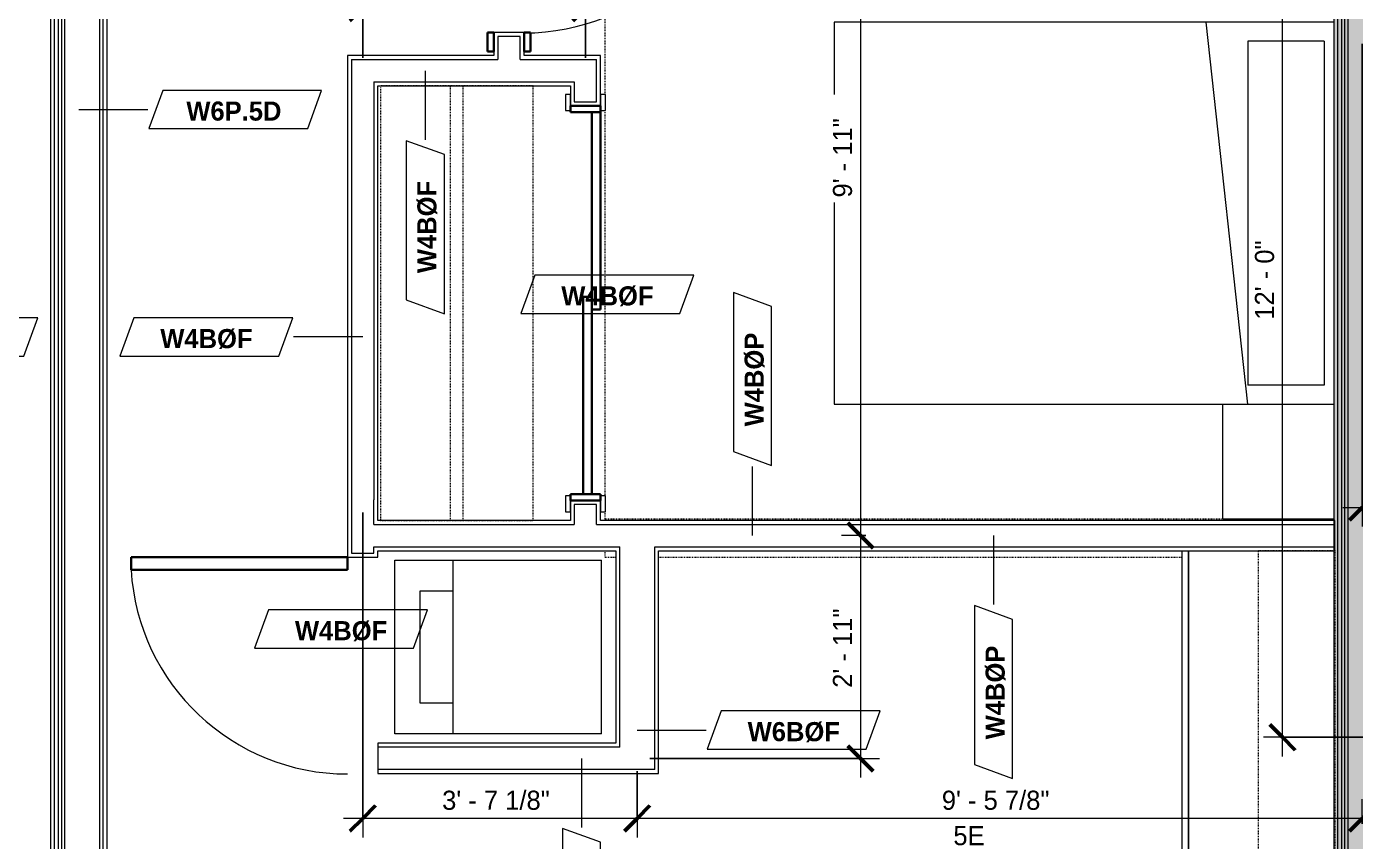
# Model space of a CAD drawing. Header units: inches. Extents: x -4010 to -1814, y 9846 to 12241.
# Drawn here: x -2722.9 to -2514.2, y 11401.2 to 11529.2 of the extents above; entities that cross this region are included whole.
import ezdxf

# ---------------------------------------------------------------- set-up
doc = ezdxf.new("R2010")
doc.units = ezdxf.units.IN
doc.header["$MEASUREMENT"] = 0
doc.linetypes.add('Dash', pattern=[0.25, 0.125, -0.125])
for name, color, linetype, lineweight in [('0-1', 7, 'Continuous', 5), ('A-ANNO-DIMS', 211, 'Continuous', 9), ('A-ANNO-DIMS-32', 211, 'Continuous', 9), ('A-DOOR-3', 31, 'Continuous', 9), ('A-DOOR-4', 31, 'Continuous', 30), ('A-DOOR-FRAM-3', 31, 'Continuous', 30), ('A-WALL', 113, 'Continuous', 18), ('A-WALL-2', 250, 'Continuous', 18), ('A-WALL-3', 113, 'Continuous', 9), ('A-WALL-IDEN', 211, 'Continuous', 9), ('G-ANNO-SYMB-3', 111, 'Continuous', 9), ('I-FURN', 30, 'Continuous', 9), ('I-FURN-HDLN', 30, 'Dash', 9), ('I-WALL-1', 21, 'Continuous', 18), ('I-WALL-2', 241, 'Continuous', 5), ('I-WALL-3', 7, 'Continuous', 9), ('P-SANR-FIXT', 6, 'Continuous', 9), ('Q-CASE', 31, 'Continuous', 9), ('Q-CASE-HDLN', 31, 'Dash', 9)]:
    doc.layers.add(name, color=color, linetype=linetype, lineweight=lineweight)
doc.styles.add('Century Gothic', font='ufonts.com_century-gothic.ttf', dxfattribs={"height": 3})
doc.styles.add('Century Gothic_B_1', font='GOTHICB.TTF', dxfattribs={"height": 3})
doc.dimstyles.new('OD_1__HACK_2', dxfattribs={"dimscale": 12, "dimtxt": 3.132505, "dimasz": 0.333333, "dimexe": 0.25, "dimexo": 0.166667, "dimgap": 0.041667, "dimtad": 1, "dimdec": 4, "dimrnd": 0.0625, "dimzin": 3, "dimdsep": 46, "dimlunit": 4, "dimtxsty": 'Century Gothic', "dimblk1": 'OBLIQUE', "dimblk2": 'OBLIQUE', "dimsah": 1, "dimcen": 0.09, "dimdle": 0.25, "dimazin": 0, "dimtfac": 1, "dimtdec": 4, "dimtix": 1, "dimtmove": 0, "dimatfit": 3, "dimfxl": 1, "dimtvp": 1, "dimtfill": 1, "dimfrac": 2, "dimtolj": 1, "dimtzin": 0, "dimarcsym": 2})
doc.dimstyles.new('OD_1__HACK_2_1', dxfattribs={"dimscale": 12, "dimtxt": 3.132505, "dimasz": 0.333333, "dimexe": 0.25, "dimexo": 0.166667, "dimgap": 0.041667, "dimtad": 1, "dimdec": 4, "dimrnd": 0.0625, "dimzin": 3, "dimdsep": 46, "dimlunit": 4, "dimtxsty": 'Century Gothic', "dimblk1": 'OBLIQUE', "dimblk2": 'OBLIQUE', "dimsah": 1, "dimcen": 0.09, "dimdle": 0.25, "dimazin": 0, "dimtfac": 1, "dimtdec": 4, "dimtix": 1, "dimtmove": 0, "dimatfit": 3, "dimfxl": 1, "dimtvp": 1, "dimtfill": 1, "dimfrac": 2, "dimtolj": 1, "dimtzin": 0, "dimarcsym": 2})

# ---------------------------------------------------------------- blocks, each defined once
blk = doc.blocks.new('CTR - 1st Phase - Common Walls_rvt-1-UNIT PLANS - 1ST FLOOR')
at = {"layer": 'I-WALL-1'}
blk.add_hatch(color=256, dxfattribs=at).paths.add_polyline_path([(-2517.56, 11284.29), (-2516.94, 11284.29), (-2516.94, 11640.61), (-2517.56, 11640.61), (-2517.56, 11342.82)], flags=0)
at = {"layer": 'I-WALL-2'}
for points in [[(-2516.31, 11284.29), (-2516.31, 11641.24), (-2516.94, 11641.24), (-2516.94, 11284.29)], [(-2515.81, 11284.29), (-2515.81, 11641.24), (-2516.31, 11641.24), (-2516.31, 11284.29)], [(-2515.81, 11284.29), (-2515.31, 11284.29), (-2515.31, 11641.24), (-2515.81, 11641.24), (-2515.81, 11342.82)], [(-2515.31, 11284.29), (-2509.81, 11284.29), (-2509.81, 11641.24), (-2515.31, 11641.24), (-2515.31, 11342.82)]]:
    blk.add_hatch(color=256, dxfattribs=at).paths.add_polyline_path(points, flags=0)
at = {"layer": 'A-WALL-2'}
for p, q in [((-2516.94, 11284.29), (-2516.94, 11640.61)), ((-2516.31, 11284.29), (-2516.31, 11640.61)), ((-2515.81, 11284.29), (-2515.81, 11640.61)), ((-2515.31, 11284.29), (-2515.31, 11640.61)), ((-2718.54, 11284.29), (-2718.54, 11622.61)), ((-2717.91, 11284.29), (-2717.91, 11622.61)), ((-2717.41, 11284.29), (-2717.41, 11622.61)), ((-2716.91, 11284.29), (-2716.91, 11622.61)), ((-2711.41, 11284.29), (-2711.41, 11622.61)), ((-2710.91, 11284.29), (-2710.91, 11622.61))]:
    blk.add_line(p, q, dxfattribs=at)
at = {"layer": 'I-WALL-3'}
for p, q in [((-2719.16, 11622.61), (-2719.16, 11375.67)), ((-2710.29, 11375.67), (-2710.29, 11622.61)), ((-2517.56, 11604.49), (-2517.56, 11284.29))]:
    blk.add_line(p, q, dxfattribs=at)
blk = doc.blocks.new('SLIDING - FLUSH - 5-0 x 6-8-3934327-UNIT PLANS - 1ST FLOOR')
at = {"layer": 'A-DOOR-3'}
for p, q in [((-30.25, 3), (-32.75, 3)), ((-32.75, 3), (-32.75, 2.25)), ((-32.75, 2.25), (-30.25, 2.25)), ((-30.25, 2.25), (-30.25, 3)), ((30.25, 3), (30.25, 2.25)), ((32.75, 3), (30.25, 3)), ((30.25, 2.25), (32.75, 2.25)), ((32.75, 2.25), (32.75, 3)), ((-30.25, -2.5), (-32.75, -2.5)), ((-32.75, -2.5), (-32.75, -3.25)), ((-32.75, -3.25), (-30.25, -3.25)), ((-30.25, -3.25), (-30.25, -2.5)), ((32.75, -2.5), (30.25, -2.5)), ((30.25, -2.5), (30.25, -3.25)), ((30.25, -3.25), (32.75, -3.25)), ((32.75, -3.25), (32.75, -2.5))]:
    blk.add_line(p, q, dxfattribs=at)
at = {"layer": 'A-DOOR-4'}
for p, q in [((1, 2.25), (-30, 2.25)), ((-30, 2.25), (-30, 0.88)), ((1, 0.88), (1, 2.25)), ((-30, 0.88), (1, 0.88)), ((30, 0.88), (-1, 0.88)), ((-1, 0.88), (-1, -0.5)), ((30, -0.5), (30, 0.88)), ((-1, -0.5), (30, -0.5))]:
    blk.add_line(p, q, dxfattribs=at)
at = {"layer": 'A-DOOR-FRAM-3'}
for p, q in [((-30, 2.25), (-31, 2.25)), ((-31, 2.25), (-31, -2.5)), ((-30, -2.5), (-30, 2.25)), ((31, 2.25), (30, 2.25)), ((30, 2.25), (30, -2.5)), ((31, -2.5), (31, 2.25)), ((-31, -2.5), (-30, -2.5)), ((30, -2.5), (31, -2.5))]:
    blk.add_line(p, q, dxfattribs=at)
blk = doc.blocks.new('SWING - SINGLE - FLUSH - 2-10 x 6-8 - PRIVACY-3199405-UNIT PLANS - 1ST FLOOR')
at = {"layer": 'A-DOOR-3'}
blk.add_arc((17, -2.37), 34.07, 180, 266.6343, dxfattribs=at)
at = {"layer": 'A-DOOR-4'}
for p, q in [((15, -2.37), (15, -36.38)), ((17, -2.37), (15, -2.37)), ((17, -2.37), (17, -36.38)), ((17, -36.38), (15, -36.38))]:
    blk.add_line(p, q, dxfattribs=at)
at = {"layer": 'A-DOOR-FRAM-3'}
for p, q in [((-20, 2.38), (-20, 3.38)), ((-20, 3.38), (-17, 3.38)), ((-17, 2.38), (-20, 2.38)), ((-17, 3.38), (-17, 2.38)), ((17, 2.38), (17, 3.38)), ((17, 3.38), (20, 3.38)), ((20, 2.38), (17, 2.38)), ((20, 3.38), (20, 2.38)), ((-20, -2.37), (-17, -2.37)), ((-20, -3.37), (-20, -2.37)), ((-17, -3.37), (-20, -3.37)), ((-17, -2.37), (-17, -3.37)), ((17, -2.37), (20, -2.37)), ((17, -3.37), (17, -2.37)), ((20, -3.37), (17, -3.37)), ((20, -2.37), (20, -3.37))]:
    blk.add_line(p, q, dxfattribs=at)
blk = doc.blocks.new('OD_CW_Closet - OD_CW_Closet-3786619-UNIT PLANS - 1ST FLOOR')
at = {"layer": 'Q-CASE-HDLN'}
for p, q in [((68.99, 24), (0.74, 24)), ((0.74, 24), (0.74, 0)), ((68.99, 0), (68.99, 24)), ((0.74, 13), (68.99, 13)), ((0.74, 11), (68.99, 11)), ((0.74, 0), (68.99, 0))]:
    blk.add_line(p, q, dxfattribs=at)
blk = doc.blocks.new('SWING - SINGLE - FLUSH - 34_ x 80_ - OFFSET PIVOT DOOR AT WASHER_DRYER-3629691-UNIT PLANS - 1ST FLOOR')
at = {"layer": 'A-DOOR-3'}
blk.add_arc((17, 2.37), 34.07, 93.3657, 180, dxfattribs=at)
at = {"layer": 'A-DOOR-4'}
for p, q in [((15, 2.37), (15, 36.38)), ((17, 36.38), (15, 36.38)), ((17, 2.37), (17, 36.38)), ((17, 2.37), (15, 2.37))]:
    blk.add_line(p, q, dxfattribs=at)
blk = doc.blocks.new('Bed-Standard - Queen 60_ x 79_-V81-UNIT PLANS - 1ST FLOOR')
at = {"layer": 'I-FURN'}
for p, q in [((-19.31, 37.2), (-19.31, -41.3)), ((-16.31, 35.7), (-16.31, 23.7)), ((-16.31, 35.7), (37.69, 35.7)), ((37.69, 35.7), (37.69, 23.7)), ((40.69, -41.3), (40.69, 37.2)), ((40.69, 23.7), (-19.31, 17.13)), ((-16.31, 23.7), (37.69, 23.7)), ((-19.31, -41.3), (40.69, -41.3))]:
    blk.add_line(p, q, dxfattribs=at)
at = {"layer": 'I-FURN-HDLN'}
for p, q in [((58.69, -77.3), (58.69, 37.2)), ((64.69, -68.86), (64.69, 13.39)), ((-55.31, -17.36), (-55.31, -51.36)), ((64.69, -77.3), (64.69, -75.61)), ((-55.31, -77.3), (-7.94, -77.3)), ((-5.44, -77.3), (55.06, -77.3)), ((57.56, -77.3), (58.94, -77.3)), ((63.69, -77.3), (64.69, -77.3))]:
    blk.add_line(p, q, dxfattribs=at)
blk = doc.blocks.new('Stacked Washer and Dryer - 26_x25_ - Private-3627842-UNIT PLANS - 1ST FLOOR')
at = {"layer": 'P-SANR-FIXT'}
for p, q in [((0, 13.625), (32.4375, 13.625)), ((0, 13.625), (0, -13.625)), ((23.34375, -13.625), (23.34375, 13.625)), ((32.4375, 13.625), (32.4375, -13.625)), ((28.53125, 8.75), (23.34375, 8.75)), ((28.53125, -8.75), (28.53125, 8.75)), ((23.34375, -8.75), (28.53125, -8.75)), ((32.4375, -13.625), (0, -13.625))]:
    blk.add_line(p, q, dxfattribs=at)
blk = doc.blocks.new('Table-Night Stand - 18_ x 18_ x 24_-V97-UNIT PLANS - 1ST FLOOR')
at = {"layer": 'I-FURN'}
for p, q in [((18.15, 0), (18.15, 17.5)), ((0.15, 0), (18.15, 0))]:
    blk.add_line(p, q, dxfattribs=at)
blk = doc.blocks.new('OD_CW_Base Cabinet - OD_CW_Base Cabinet-3857769-UNIT PLANS - 1ST FLOOR')
at = {"layer": 'Q-CASE'}
for p, q in [((0.74, 0), (162.69, 0)), ((0.74, 0), (162.69, 0)), ((162.69, -1), (0.74, -1)), ((0.74, -1), (162.69, -1))]:
    blk.add_line(p, q, dxfattribs=at)
blk = doc.blocks.new('OD_CW_Upper Cabinet - OD_CW_Upper Cabinet-3856841-UNIT PLANS - 1ST FLOOR')
at = {"layer": 'Q-CASE-HDLN'}
for p, q in [((0.74, -24), (0.74, -12)), ((0.74, -12), (162.69, -12)), ((162.69, -12), (162.69, -24)), ((162.69, -24), (0.74, -24))]:
    blk.add_line(p, q, dxfattribs=at)
blk = doc.blocks.new('DIMBLOCK229-UNIT PLANS - 1ST FLOOR')
at = {"layer": 'A-ANNO-DIMS-32', "lineweight": 50}
for p, q in [((-2591.91, 11568.24), (-2593.91, 11570.24)), ((-2591.91, 11568.24), (-2589.91, 11566.24)), ((-2591.91, 11449.24), (-2593.91, 11451.24)), ((-2591.91, 11449.24), (-2589.91, 11447.24))]:
    blk.add_line(p, q, dxfattribs=at)
at = {"layer": 'A-ANNO-DIMS-32'}
for p, q in [((-2591.08, 11568.24), (-2594.91, 11568.24)), ((-2591.91, 11568.24), (-2591.91, 11449.24)), ((-2591.91, 11568.24), (-2591.08, 11568.24)), ((-2591.08, 11449.24), (-2594.91, 11449.24)), ((-2591.91, 11449.24), (-2591.08, 11449.24))]:
    blk.add_line(p, q, dxfattribs=at)
at = {"layer": 'A-ANNO-DIMS-32', "color": 0, "insert": (-2596.25, 11502.33), "char_height": 3, "width": 15.394, "attachment_point": 1, "rotation": 90, "line_spacing_factor": 0.984502, "style": 'Century Gothic', "bg_fill": 3, "box_fill_scale": 1.25, "bg_fill_color": 256, "bg_fill_true_color": 13158600, "bg_fill_transparency": 0}
blk.add_mtext('9\' - 11"', dxfattribs=at)
blk = doc.blocks.new('_Oblique')
at = {"color": 0, "linetype": 'ByBlock', "lineweight": -2}
blk.add_line((-0.5, -0.5), (0.5, 0.5), dxfattribs=at)
blk = doc.blocks.new('DIMBLOCK230-UNIT PLANS - 1ST FLOOR')
at = {"layer": 'A-ANNO-DIMS-32', "lineweight": 50}
for p, q in [((-2591.91, 11449.24), (-2593.91, 11451.24)), ((-2591.91, 11449.24), (-2589.91, 11447.24)), ((-2591.91, 11414.24), (-2593.91, 11416.24)), ((-2591.91, 11414.24), (-2589.91, 11412.24))]:
    blk.add_line(p, q, dxfattribs=at)
at = {"layer": 'A-ANNO-DIMS-32'}
for p, q in [((-2591.08, 11449.24), (-2594.91, 11449.24)), ((-2591.91, 11449.24), (-2591.91, 11411.24)), ((-2591.91, 11449.24), (-2591.08, 11449.24)), ((-2625, 11414.24), (-2588.91, 11414.24)), ((-2591.91, 11414.24), (-2625, 11414.24))]:
    blk.add_line(p, q, dxfattribs=at)
at = {"layer": 'A-ANNO-DIMS-32', "color": 0, "insert": (-2596.25, 11425.33), "char_height": 3, "width": 15.394, "attachment_point": 1, "rotation": 90, "line_spacing_factor": 0.984502, "style": 'Century Gothic', "bg_fill": 3, "box_fill_scale": 1.25, "bg_fill_color": 256, "bg_fill_true_color": 13158600, "bg_fill_transparency": 0}
blk.add_mtext('2\' - 11"', dxfattribs=at)
blk = doc.blocks.new('DIMBLOCK231-UNIT PLANS - 1ST FLOOR')
at = {"layer": 'A-ANNO-DIMS-32'}
for p, q in [((-2670.12, 11524.24), (-2670.12, 11535.07)), ((-2635.12, 11524.24), (-2635.12, 11535.07)), ((-2632.12, 11532.07), (-2673.12, 11532.07)), ((-2670.12, 11532.07), (-2670.12, 11524.24)), ((-2635.12, 11532.07), (-2635.12, 11524.24))]:
    blk.add_line(p, q, dxfattribs=at)
at = {"layer": 'A-ANNO-DIMS-32', "lineweight": 50}
for p, q in [((-2670.12, 11532.07), (-2668.12, 11534.07)), ((-2635.12, 11532.07), (-2633.12, 11534.07)), ((-2670.12, 11532.07), (-2672.12, 11530.07)), ((-2635.12, 11532.07), (-2637.12, 11530.07))]:
    blk.add_line(p, q, dxfattribs=at)
at = {"layer": 'A-ANNO-DIMS-32', "color": 0, "insert": (-2659.04, 11536.42), "char_height": 3, "width": 15.394, "attachment_point": 1, "line_spacing_factor": 0.984502, "style": 'Century Gothic', "bg_fill": 3, "box_fill_scale": 1.25, "bg_fill_color": 256, "bg_fill_true_color": 13158600, "bg_fill_transparency": 0}
blk.add_mtext('2\' - 11"', dxfattribs=at)
blk = doc.blocks.new('DIMBLOCK232-UNIT PLANS - 1ST FLOOR')
at = {"layer": 'A-ANNO-DIMS-32'}
for p, q in [((-2627, 11412.24), (-2627, 11401.82)), ((-2627, 11404.82), (-2627, 11412.24)), ((-2513.12, 11403.99), (-2513.12, 11407.82)), ((-2510.12, 11404.82), (-2627, 11404.82)), ((-2513.12, 11404.82), (-2513.12, 11403.99))]:
    blk.add_line(p, q, dxfattribs=at)
at = {"layer": 'A-ANNO-DIMS-32', "lineweight": 50}
for p, q in [((-2627, 11404.82), (-2625, 11406.82)), ((-2513.12, 11404.82), (-2511.12, 11406.82)), ((-2627, 11404.82), (-2629, 11402.82)), ((-2513.12, 11404.82), (-2515.12, 11402.82))]:
    blk.add_line(p, q, dxfattribs=at)
at = {"layer": 'A-ANNO-DIMS-32', "color": 0, "insert": (-2579.14, 11409.17), "char_height": 3, "width": 21.7784, "attachment_point": 1, "line_spacing_factor": 0.984502, "style": 'Century Gothic', "bg_fill": 3, "box_fill_scale": 1.25, "bg_fill_color": 256, "bg_fill_true_color": 13158600, "bg_fill_transparency": 0}
blk.add_mtext('9\' - 5 7/8"', dxfattribs=at)
blk = doc.blocks.new('DIMBLOCK233-UNIT PLANS - 1ST FLOOR')
at = {"layer": 'A-ANNO-DIMS-32'}
for p, q in [((-2670.12, 11452.86), (-2670.12, 11401.82)), ((-2670.12, 11404.82), (-2670.12, 11452.86)), ((-2627, 11412.24), (-2627, 11401.82)), ((-2627, 11404.82), (-2627, 11412.24)), ((-2627, 11404.82), (-2673.12, 11404.82))]:
    blk.add_line(p, q, dxfattribs=at)
at = {"layer": 'A-ANNO-DIMS-32', "lineweight": 50}
for p, q in [((-2670.12, 11404.82), (-2668.12, 11406.82)), ((-2627, 11404.82), (-2625, 11406.82)), ((-2670.12, 11404.82), (-2672.12, 11402.82)), ((-2627, 11404.82), (-2629, 11402.82))]:
    blk.add_line(p, q, dxfattribs=at)
at = {"layer": 'A-ANNO-DIMS-32', "color": 0, "insert": (-2657.64, 11409.17), "char_height": 3, "width": 21.7784, "attachment_point": 1, "line_spacing_factor": 0.984502, "style": 'Century Gothic', "bg_fill": 3, "box_fill_scale": 1.25, "bg_fill_color": 256, "bg_fill_true_color": 13158600, "bg_fill_transparency": 0}
blk.add_mtext('3\' - 7 1/8"', dxfattribs=at)
blk = doc.blocks.new('DIMBLOCK235-UNIT PLANS - 1ST FLOOR')
at = {"layer": 'A-ANNO-DIMS-32'}
for p, q in [((-2670.12, 11524.24), (-2670.12, 11556.56)), ((-2647.12, 11552.73), (-2647.12, 11556.56)), ((-2647.12, 11553.56), (-2673.12, 11553.56)), ((-2670.12, 11553.56), (-2670.12, 11524.24)), ((-2647.12, 11553.56), (-2647.12, 11552.73))]:
    blk.add_line(p, q, dxfattribs=at)
at = {"layer": 'A-ANNO-DIMS-32', "lineweight": 50}
for p, q in [((-2670.12, 11553.56), (-2668.12, 11555.56)), ((-2647.12, 11553.56), (-2645.12, 11555.56)), ((-2670.12, 11553.56), (-2672.12, 11551.56)), ((-2647.12, 11553.56), (-2649.12, 11551.56))]:
    blk.add_line(p, q, dxfattribs=at)
at = {"layer": 'A-ANNO-DIMS-32', "color": 0, "insert": (-2665.04, 11557.9), "char_height": 3, "width": 15.394, "attachment_point": 1, "line_spacing_factor": 0.984502, "style": 'Century Gothic', "bg_fill": 3, "box_fill_scale": 1.25, "bg_fill_color": 256, "bg_fill_true_color": 13158600, "bg_fill_transparency": 0}
blk.add_mtext('1\' - 11"', dxfattribs=at)
blk = doc.blocks.new('DIMBLOCK321-UNIT PLANS - 1ST FLOOR')
at = {"layer": 'A-ANNO-DIMS-32'}
for p, q in [((-2513.12, 11526.48), (-2513.12, 11450.66)), ((-2513.12, 11453.66), (-2513.12, 11526.48)), ((-2516.12, 11453.66), (-2435.94, 11453.66)), ((-2435.94, 11454.49), (-2435.94, 11450.66)), ((-2435.94, 11453.66), (-2435.94, 11454.49))]:
    blk.add_line(p, q, dxfattribs=at)
at = {"layer": 'A-ANNO-DIMS-32', "lineweight": 50}
for p, q in [((-2513.12, 11453.66), (-2511.12, 11455.66)), ((-2435.94, 11453.66), (-2433.94, 11455.66)), ((-2513.12, 11453.66), (-2515.12, 11451.66)), ((-2435.94, 11453.66), (-2437.94, 11451.66))]:
    blk.add_line(p, q, dxfattribs=at)
at = {"layer": 'A-ANNO-DIMS-32', "color": 0, "insert": (-2484.77, 11458.01), "char_height": 3, "width": 24.5827, "attachment_point": 1, "line_spacing_factor": 0.984502, "style": 'Century Gothic', "bg_fill": 3, "box_fill_scale": 1.25, "bg_fill_color": 256, "bg_fill_true_color": 13158600, "bg_fill_transparency": 0}
blk.add_mtext('6\' - 5 3/16"', dxfattribs=at)
blk = doc.blocks.new('DIMBLOCK323-UNIT PLANS - 1ST FLOOR')
at = {"layer": 'A-ANNO-DIMS-32', "lineweight": 50}
for p, q in [((-2525.61, 11561.55), (-2527.61, 11563.55)), ((-2525.61, 11561.55), (-2523.61, 11559.55)), ((-2525.61, 11417.55), (-2527.61, 11419.55)), ((-2525.61, 11417.55), (-2523.61, 11415.55))]:
    blk.add_line(p, q, dxfattribs=at)
at = {"layer": 'A-ANNO-DIMS-32'}
for p, q in [((-2525.61, 11414.55), (-2525.61, 11564.55)), ((-2510.69, 11561.55), (-2528.61, 11561.55)), ((-2525.61, 11561.55), (-2510.69, 11561.55)), ((-2510.69, 11417.55), (-2528.61, 11417.55)), ((-2525.61, 11417.55), (-2510.69, 11417.55))]:
    blk.add_line(p, q, dxfattribs=at)
at = {"layer": 'A-ANNO-DIMS-32', "color": 0, "insert": (-2529.95, 11483.14), "char_height": 3, "width": 15.394, "attachment_point": 1, "rotation": 90, "line_spacing_factor": 0.984502, "style": 'Century Gothic', "bg_fill": 3, "box_fill_scale": 1.25, "bg_fill_color": 256, "bg_fill_true_color": 13158600, "bg_fill_transparency": 0}
blk.add_mtext('12\' - 0"', dxfattribs=at)
blk = doc.blocks.new('Wall Tag - Arch Wall-3956453-UNIT PLANS - 1ST FLOOR')
at = {"layer": 'A-WALL-IDEN'}
for p, q in [((-0.3561, 0.0937), (-0.4244, -0.0937)), ((0.4244, 0.0937), (-0.3561, 0.0937)), ((0.3561, -0.0937), (0.4244, 0.0937)), ((-0.4244, -0.0937), (0.3561, -0.0937))]:
    blk.add_line(p, q, dxfattribs=at)

msp = doc.modelspace()

# ---------------------------------------------------------------- linework, layer by layer
at = {"layer": 'A-WALL'}
for p, q in [((-2645.37374, 11527.6144), (-2648.87374, 11527.6144)), ((-2648.87374, 11527.6144), (-2648.87374, 11523.9894)), ((-2645.37374, 11523.9894), (-2645.37374, 11527.6144)), ((-2671.87374, 11523.9894), (-2671.87374, 11454.85981)), ((-2671.87374, 11523.9894), (-2648.87374, 11523.9894)), ((-2645.37374, 11523.9894), (-2633.37374, 11523.9894)), ((-2633.37374, 11517.3644), (-2633.37374, 11523.9894)), ((-2668.37374, 11520.4894), (-2668.37374, 11454.85981)), ((-2668.37374, 11520.4894), (-2636.87374, 11520.4894)), ((-2636.87374, 11520.4894), (-2636.87374, 11517.3644)), ((-2636.87374, 11517.3644), (-2633.37374, 11517.3644)), ((-2671.87374, 11454.85981), (-2671.87374, 11446.4894)), ((-2668.37374, 11450.9894), (-2668.37374, 11454.85981)), ((-2633.37374, 11454.1144), (-2636.87374, 11454.1144)), ((-2636.87374, 11454.1144), (-2636.87374, 11450.9894)), ((-2633.37374, 11450.9894), (-2633.37374, 11454.1144)), ((-2668.37374, 11450.9894), (-2636.87374, 11450.9894)), ((-2633.37374, 11450.9894), (-2517.37374, 11450.9894)), ((-2671.87374, 11446.4894), (-2668.37374, 11446.4894)), ((-2668.37374, 11446.4894), (-2668.37374, 11447.4894)), ((-2668.37374, 11447.4894), (-2629.74874, 11447.4894)), ((-2629.74874, 11415.9894), (-2629.74874, 11447.4894)), ((-2624.24874, 11447.4894), (-2517.37374, 11447.4894)), ((-2624.24874, 11412.4894), (-2624.24874, 11447.4894)), ((-2629.74874, 11415.9894), (-2667.74874, 11415.9894)), ((-2624.24874, 11412.4894), (-2667.74874, 11412.4894))]:
    msp.add_line(p, q, dxfattribs=at)
at = {"layer": 'A-WALL-3'}
for p, q in [((-2649.49874, 11528.2394), (-2649.49874, 11524.6144)), ((-2644.74874, 11528.2394), (-2649.49874, 11528.2394)), ((-2644.74874, 11524.6144), (-2644.74874, 11528.2394)), ((-2672.49874, 11524.6144), (-2672.49874, 11454.85981)), ((-2649.49874, 11524.6144), (-2672.49874, 11524.6144)), ((-2632.74874, 11524.6144), (-2644.74874, 11524.6144)), ((-2632.74874, 11516.7394), (-2632.74874, 11524.6144)), ((-2667.74874, 11454.85981), (-2667.74874, 11519.8644)), ((-2667.74874, 11519.8644), (-2637.49874, 11519.8644)), ((-2637.49874, 11519.8644), (-2637.49874, 11516.7394)), ((-2637.49874, 11516.7394), (-2632.74874, 11516.7394)), ((-2672.49874, 11454.85981), (-2672.49874, 11445.8644)), ((-2667.74874, 11451.6144), (-2667.74874, 11454.85981)), ((-2637.49874, 11454.7394), (-2637.49874, 11451.6144)), ((-2632.74874, 11454.7394), (-2637.49874, 11454.7394)), ((-2632.74874, 11451.6144), (-2632.74874, 11454.7394)), ((-2637.49874, 11451.6144), (-2667.74874, 11451.6144)), ((-2517.37374, 11451.6144), (-2632.74874, 11451.6144)), ((-2517.37374, 11446.8644), (-2517.37374, 11451.6144)), ((-2667.74874, 11445.8644), (-2667.74874, 11446.8644)), ((-2667.74874, 11446.8644), (-2630.37374, 11446.8644)), ((-2630.37374, 11446.8644), (-2630.37374, 11416.6144)), ((-2623.62374, 11446.8644), (-2517.37374, 11446.8644)), ((-2623.62374, 11411.8644), (-2623.62374, 11446.8644)), ((-2672.49874, 11445.8644), (-2667.74874, 11445.8644)), ((-2630.37374, 11416.6144), (-2667.74874, 11416.6144)), ((-2667.74874, 11416.6144), (-2667.74874, 11411.8644)), ((-2667.74874, 11411.8644), (-2623.62374, 11411.8644))]:
    msp.add_line(p, q, dxfattribs=at)
at = {"layer": 'A-WALL-IDEN'}
for p, q in [((-2714.72374, 11516.15791), (-2703.88058, 11516.15791)), ((-2670.12374, 11480.42307), (-2680.96689, 11480.42307)), ((-2571.0123, 11449.2394), (-2571.0123, 11438.39624))]:
    msp.add_line(p, q, dxfattribs=at)

# ---------------------------------------------------------------- block references
at = {"layer": '0-1'}
msp.add_blockref('CTR - 1st Phase - Common Walls_rvt-1-UNIT PLANS - 1ST FLOOR', (0, 0), dxfattribs=at)
at = {"layer": 'A-DOOR-3'}
for name, p, rotation in [('SWING - SINGLE - FLUSH - 2-10 x 6-8 - PRIVACY-3199405-UNIT PLANS - 1ST FLOOR', (-2647.12374, 11545.2394), 90.00000000002298), ('SLIDING - FLUSH - 5-0 x 6-8-3934327-UNIT PLANS - 1ST FLOOR', (-2634.99874, 11485.7394), 270.000000000035), ('SWING - SINGLE - FLUSH - 34_ x 80_ - OFFSET PIVOT DOOR AT WASHER_DRYER-3629691-UNIT PLANS - 1ST FLOOR', (-2670.12374, 11428.8644), 89.9999999999685)]:
    msp.add_blockref(name, p, dxfattribs=dict(at, rotation=rotation))
at = {"layer": 'A-WALL-IDEN', "xscale": 31.99999999999999, "yscale": 31.99999999999999, "zscale": 31.99999999999999}
for p in [(-2690.14888, 11516.15791), (-2631.70572, 11487.13373), (-2734.74888, 11480.42307), (-2694.6986, 11480.42307)]:
    msp.add_blockref('Wall Tag - Arch Wall-3956453-UNIT PLANS - 1ST FLOOR', p, dxfattribs=at)
at = {"layer": 'A-WALL-IDEN', "xscale": 31.99999999999999, "yscale": 31.99999999999999, "zscale": 31.99999999999999, "rotation": 89.99999999999991}
for p in [(-2660.28821, 11497.66454), (-2608.87515, 11473.81426)]:
    msp.add_blockref('Wall Tag - Arch Wall-3956453-UNIT PLANS - 1ST FLOOR', p, dxfattribs=at)
at = {"layer": 'I-FURN', "rotation": 270.0000000000188}
for name, p in [('Bed-Standard - Queen 60_ x 79_-V81-UNIT PLANS - 1ST FLOOR', (-2554.76474, 11510.55292)), ('Table-Night Stand - 18_ x 18_ x 24_-V97-UNIT PLANS - 1ST FLOOR', (-2535.05982, 11470.01139))]:
    msp.add_blockref(name, p, dxfattribs=at)
at = {"layer": 'P-SANR-FIXT', "rotation": 180}
msp.add_blockref('Stacked Washer and Dryer - 26_x25_ - Private-3627842-UNIT PLANS - 1ST FLOOR', (-2632.62374, 11431.7394), dxfattribs=at)
at = {"layer": 'Q-CASE'}
for name, p, rotation in [('OD_CW_Closet - OD_CW_Closet-3786619-UNIT PLANS - 1ST FLOOR', (-2643.33506, 11450.87669), 90.00000000001106), ('OD_CW_Base Cabinet - OD_CW_Base Cabinet-3857769-UNIT PLANS - 1ST FLOOR', (-2541.37374, 11284.17669), 89.99999999999538), ('OD_CW_Upper Cabinet - OD_CW_Upper Cabinet-3856841-UNIT PLANS - 1ST FLOOR', (-2541.37374, 11284.17669), 89.99999999997489)]:
    msp.add_blockref(name, p, dxfattribs=dict(at, rotation=rotation))

# ---------------------------------------------------------------- texts
at = {"layer": 'A-WALL-IDEN', "char_height": 3, "attachment_point": 1, "style": 'Century Gothic_B_1'}
for s, insert, width in [('W6P.5D', (-2697.82464, 11517.40544), 18.483), ('W4BØF', (-2638.92164, 11488.38127), 17.372), ('W4BØF', (-2701.91452, 11481.67061), 17.372)]:
    msp.add_mtext(s, dxfattribs=dict(at, insert=insert, width=width))
at = {"layer": 'A-WALL-IDEN', "char_height": 3, "attachment_point": 1, "rotation": 90, "style": 'Century Gothic_B_1'}
for s, insert, width in [('W4BØF', (-2661.53575, 11490.44861), 17.372), ('W4BØP', (-2610.12268, 11466.38416), 17.877), ('W4BØP', (-2572.25983, 11417.23444), 17.877)]:
    msp.add_mtext(s, dxfattribs=dict(at, insert=insert, width=width))
at = {"layer": 'G-ANNO-SYMB-3', "insert": (-2577.32573, 11403.61105), "char_height": 3, "width": 5.555, "attachment_point": 1, "style": 'Century Gothic'}
msp.add_mtext('5E', dxfattribs=at)

# ---------------------------------------------------------------- next in the draw order: dimensions: what is measured, and where the dimension line sits
at = {"layer": 'A-ANNO-DIMS'}
dim = msp.add_linear_dim(base=(-2591.90723, 11449.2394), p1=(-2589.0788, 11568.2394), p2=(-2589.0788, 11449.2394), angle=90, dimstyle='OD_1__HACK_2', override={"dimpost": '<>', "dimfxl": 119}, dxfattribs=at)
dim.commit()
dim.dimension.update_dxf_attribs({"geometry": 'DIMBLOCK229-UNIT PLANS - 1ST FLOOR', "text_midpoint": (-2593.98269, 11508.7394)})
for base, p1, p2, dimstyle, override, picture, middle in [((-2670.12374, 11532.07194), (-2635.12374, 11522.2394), (-2670.12374, 11522.2394), 'OD_1__HACK_2', {"dimpost": '<>', "dimfxl": 35}, 'DIMBLOCK231-UNIT PLANS - 1ST FLOOR', (-2652.62374, 11534.10967)), ((-2435.93624, 11453.664), (-2513.12374, 11528.4769), (-2435.93624, 11456.49243), 'OD_1__HACK_2_1', {"dimpost": '<>', "dimfxl": 105.544655}, 'DIMBLOCK321-UNIT PLANS - 1ST FLOOR', (-2474.52999, 11455.90567))]:
    dim = msp.add_linear_dim(base=base, p1=p1, p2=p2, dimstyle=dimstyle, override=override, dxfattribs=at)
    dim.commit()
    dim.dimension.update_dxf_attribs({"geometry": picture, "text_midpoint": middle})

# ---------------------------------------------------------------- next in the draw order: dimensions: what is measured, and where the dimension line sits
dim = msp.add_linear_dim(base=(-2670.12374, 11553.55963), p1=(-2647.12374, 11550.73121), p2=(-2670.12374, 11522.2394), dimstyle='OD_1__HACK_2', override={"dimpost": '<>', "dimfxl": 36.616708}, dxfattribs=at)
dim.commit()
dim.dimension.update_dxf_attribs({"geometry": 'DIMBLOCK235-UNIT PLANS - 1ST FLOOR', "text_midpoint": (-2658.62374, 11555.55963)})
dim = msp.add_linear_dim(base=(-2591.90723, 11414.2394), p1=(-2589.0788, 11449.2394), p2=(-2626.99874, 11414.2394), angle=90, dimstyle='OD_1__HACK_2', override={"dimpost": '<>', "dimfxl": 51.603502}, dxfattribs=at)
dim.commit()
dim.dimension.update_dxf_attribs({"geometry": 'DIMBLOCK230-UNIT PLANS - 1ST FLOOR', "text_midpoint": (-2593.94496, 11431.7394)})

# ---------------------------------------------------------------- next in the draw order: linework, layer by layer
at = {"layer": 'A-WALL-IDEN'}
for p, q in [((-2660.28821, 11522.2394), (-2660.28821, 11511.39624)), ((-2608.87515, 11449.2394), (-2608.87515, 11460.08255))]:
    msp.add_line(p, q, dxfattribs=at)

# ---------------------------------------------------------------- next in the draw order: block references
at = {"layer": 'A-WALL-IDEN', "xscale": 31.99999999999999, "yscale": 31.99999999999999, "zscale": 31.99999999999999}
msp.add_blockref('Wall Tag - Arch Wall-3956453-UNIT PLANS - 1ST FLOOR', (-2602.42388, 11418.6956), dxfattribs=at)

# ---------------------------------------------------------------- next in the draw order: texts
at = {"layer": 'A-WALL-IDEN', "insert": (-2609.6398, 11419.94313), "char_height": 3, "width": 17.372, "attachment_point": 1, "style": 'Century Gothic_B_1'}
msp.add_mtext('W6BØF', dxfattribs=at)

# ---------------------------------------------------------------- next in the draw order: dimensions: what is measured, and where the dimension line sits
at = {"layer": 'A-ANNO-DIMS'}
dim = msp.add_linear_dim(base=(-2626.99874, 11404.82249), p1=(-2513.12374, 11401.99406), p2=(-2626.99874, 11414.2394), dimstyle='OD_1__HACK_2', override={"dimpost": '<>', "dimfxl": 114.531497}, dxfattribs=at)
dim.commit()
dim.dimension.update_dxf_attribs({"geometry": 'DIMBLOCK232-UNIT PLANS - 1ST FLOOR', "text_midpoint": (-2570.06124, 11407.06416)})

# ---------------------------------------------------------------- next in the draw order: block references
at = {"layer": 'A-WALL-IDEN', "xscale": 31.99999999999999, "yscale": 31.99999999999999, "zscale": 31.99999999999999, "rotation": 89.99999999999991}
msp.add_blockref('Wall Tag - Arch Wall-3956453-UNIT PLANS - 1ST FLOOR', (-2571.0123, 11424.66454), dxfattribs=at)

# ---------------------------------------------------------------- next in the draw order: dimensions: what is measured, and where the dimension line sits
at = {"layer": 'A-ANNO-DIMS'}
dim = msp.add_linear_dim(base=(-2525.60865, 11561.5519), p1=(-2508.68624, 11417.5519), p2=(-2508.68624, 11561.5519), angle=90, dimstyle='OD_1__HACK_2_1', override={"dimpost": '<>', "dimfxl": 144}, dxfattribs=at)
dim.commit()
dim.dimension.update_dxf_attribs({"geometry": 'DIMBLOCK323-UNIT PLANS - 1ST FLOOR', "text_midpoint": (-2527.68411, 11489.5519)})
dim = msp.add_linear_dim(base=(-2670.12374, 11404.82249), p1=(-2626.99874, 11414.2394), p2=(-2670.12374, 11454.85981), dimstyle='OD_1__HACK_2', override={"dimpost": '<>', "dimfxl": 59.243425}, dxfattribs=at)
dim.commit()
dim.dimension.update_dxf_attribs({"geometry": 'DIMBLOCK233-UNIT PLANS - 1ST FLOOR', "text_midpoint": (-2648.56124, 11407.06416)})

# ---------------------------------------------------------------- next in the draw order: linework, layer by layer
at = {"layer": 'A-WALL-IDEN'}
for p, q in [((-2626.99874, 11418.6956), (-2616.15558, 11418.6956)), ((-2635.74356, 11414.2394), (-2635.74356, 11403.39624))]:
    msp.add_line(p, q, dxfattribs=at)

# ---------------------------------------------------------------- next in the draw order: block references
at = {"layer": 'A-WALL-IDEN', "xscale": 31.99999999999999, "yscale": 31.99999999999999, "zscale": 31.99999999999999}
msp.add_blockref('Wall Tag - Arch Wall-3956453-UNIT PLANS - 1ST FLOOR', (-2673.54175, 11434.5496), dxfattribs=at)
at = {"layer": 'A-WALL-IDEN', "xscale": 31.99999999999999, "yscale": 31.99999999999999, "zscale": 31.99999999999999, "rotation": 89.99999999999991}
msp.add_blockref('Wall Tag - Arch Wall-3956453-UNIT PLANS - 1ST FLOOR', (-2635.74356, 11389.66454), dxfattribs=at)

# ---------------------------------------------------------------- next in the draw order: texts
at = {"layer": 'A-WALL-IDEN', "insert": (-2680.75767, 11435.79713), "char_height": 3, "width": 17.372, "attachment_point": 1, "style": 'Century Gothic_B_1'}
msp.add_mtext('W4BØF', dxfattribs=at)

doc.saveas('drawing.dxf')
